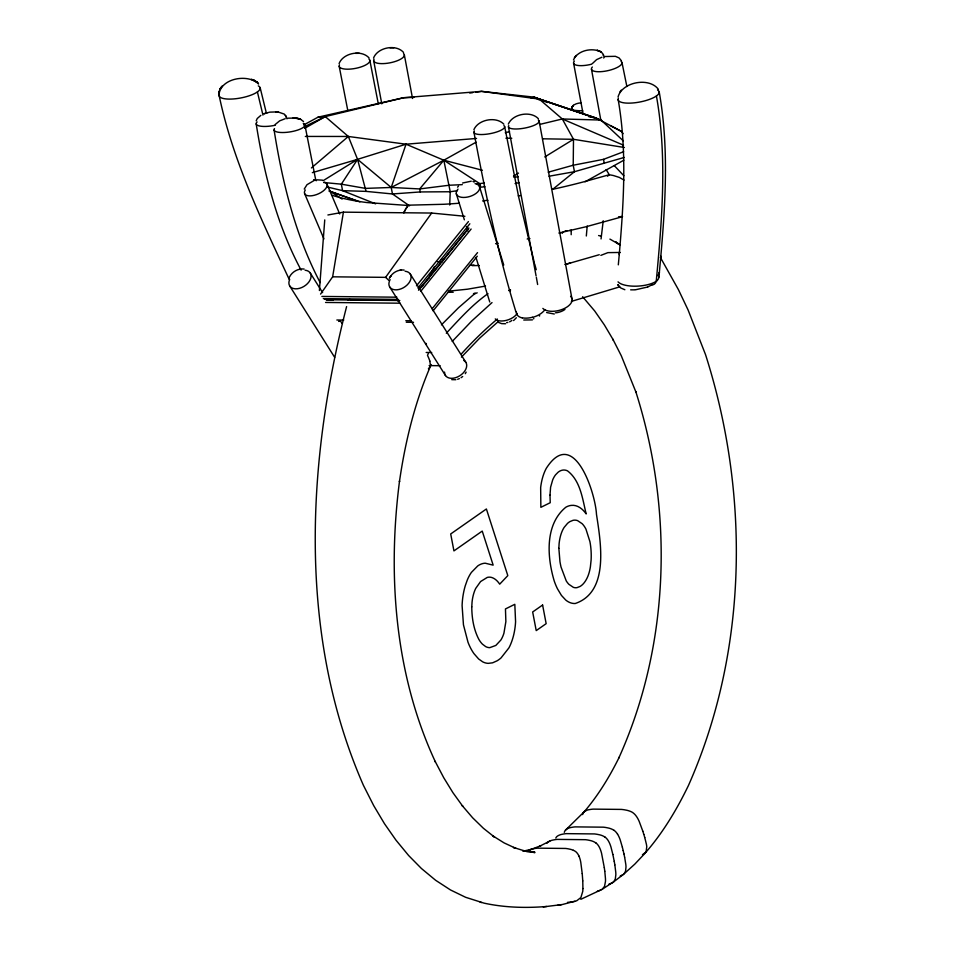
<?xml version="1.0" encoding="UTF-8"?>
<svg xmlns="http://www.w3.org/2000/svg" width="955" height="955" viewBox="0 0 955 955"><rect width="100%" height="100%" fill="white"/><g stroke="black" fill="none" stroke-linecap="round" stroke-linejoin="round"><path stroke-width="1.43" d="M571.186 234.703L571.197 230.239M303.618 125.01L318.027 117.178L403.69 97.72L481.535 91.358L533.964 97.135L539.229 99.093L562.304 118.981L573.501 139.299L573.215 165.227L574.456 171.709L552.623 189.388M582.92 888.544L582.765 880.928M449.698 205.015L450.235 191.752L443.824 160.225L406.03 144.205L348.336 136.47L305.337 136.434M219.017 94.545C220.677 78.107 248.049 73.451 258.578 83.945L256.346 81.545L258.113 83.264M219.065 92.659L219.173 91L218.982 92.969M659.022 277.117L659.368 272.366L659.189 274.252C664.74 213.765 669.944 152.191 659.213 91.943M319.4 290.523L324.748 219.913M619.246 254.603C623.663 203.152 627.172 150.842 618.172 99.654M586.322 235.992L587.206 226.037M618.315 264.845L619.425 252.741M660.669 257.981L660.848 256.107M603.226 220.76L601.053 238.941M618.04 97.016C622.003 81.927 649.197 76.818 658.401 89.352M320.57 294.104L332.638 276.819L343.418 212.153L431.66 213.049L464.906 216.284M373.548 58.028C377.571 47.428 395.967 43.751 403.547 52.43M571.591 108.894C571.985 104.298 577.345 103.212 581.082 102.818M339.085 63.591C343.096 52.955 361.468 49.314 369.06 57.945M346.605 306.579C306.567 462.411 297.554 635.147 363.425 785.344L373.703 805.614L384.483 823.711L395.979 840.161L408.668 855.561L421.43 868.501L435.647 880.295L450.533 889.976L465.646 897.306L483.97 903.12C504.491 907.608 525.799 908.193 546.678 906.486M473.871 129.737C478.169 119.447 496.17 116.044 503.858 124.198M508.335 124.09C512.704 113.824 530.825 110.505 538.393 118.742M403.87 213.013L404.144 212.117M476.533 138.439L406.03 144.205L391.228 187.466L392.469 193.96L409.54 205.85M571.782 107.784L573.382 105.313L572.081 106.924M573.477 59.926C577.715 50.138 592.434 47.332 601.268 52L597.126 50.233L601.161 51.845L603.512 54.662M288.732 278.836C290.738 272.545 297.578 268.212 304.12 269.035M304.239 189.066L306.997 184.697L314.302 180.4M404.192 212.117L404.574 211.079M256.215 120.796L257.253 118.504L260.894 115.328M404.335 211.771L404.896 210.398M431.171 364.583C414.971 401.792 405.242 441.52 399.453 481.607L399.536 480.938C387.36 575.34 394.857 674.851 435.42 761.959L435.134 761.35L443.717 777.68L452.945 792.698L462.781 806.307L462.268 805.686L472.618 817.767L483.421 828.295L494.642 837.201L492.613 835.732L504.109 842.907L515.879 848.374L513.456 847.455L525.381 851.168L522.946 850.619L534.979 852.576L530.873 852.015M428.27 353.601L427.494 355.332L428.568 357.707A59.735 33.186 25.3 0 1 429.834 361.109M404.705 210.9L405.624 209.05M428.64 278.478L434.477 266.529M389.282 278.347L390.953 275.816L390.022 276.974M465.288 373.68L466.147 372.14M405.672 209.05L408.525 205.17L443.908 204.275A222.312 66.85 -10.8 0 0 459.379 203.2M405.875 208.727L407.224 206.769M642.44 854.737L646.093 851.92L646.762 846.703A33.246 23.971 41.2 0 0 646.38 844.125L644.756 837.535M406.03 144.205L357.564 159.342L341.341 184.172L342.582 190.654L375.613 203.857M645.819 852.373L645.89 852.266C663.057 832.462 676.617 809.84 688.042 786.323L688.388 785.631C748.063 651.119 749.997 493.878 705.53 354.615L688.042 309.886L678.408 289.616L660.383 257.432M332.638 276.819L385.581 277.356L431.66 213.049M390.619 276.234C393.52 271.924 398.963 269.441 404.12 270.05M443.932 259.306L444.493 258.602M444.684 258.363L447.501 254.83M447.68 254.591L452.181 248.945M452.372 248.718L455.929 244.241M456.12 244.003L463.617 234.596M463.808 234.357L468.487 228.472M621.251 90.164L619.95 91.787M416.476 285.832L468.428 221.584M417.884 288.028L469.836 223.78M418.517 290.225L468.869 227.959M421.012 287.646L443.753 259.533L441.198 259.509M420.797 291.275L471.125 229.033M432.078 308.835L477.536 252.621M433.104 310.841L477.297 256.215M583.481 812.621C597.914 795.921 609.493 776.964 619.222 757.208L618.876 757.888C670.315 643.849 673.514 509.982 635.72 391.431L636.054 392.386L621.311 355.809L612.871 339.228L613.397 340.123L604.336 324.867L594.679 310.96L582.622 296.742M516.357 317.729L513.587 320.558M476.115 142.176L443.824 160.225L419.675 188.935L420.248 191.943L450.235 191.752L457.481 190.666M592.315 63.639L596.6 59.616L601.937 57.216M574.433 57.539L576.259 55.402M408.286 205.492L367.018 202.556A222.36 66.862 -10.8 0 1 332.125 195.274M446.295 333.2C459.379 319.28 472.283 304.645 488.005 293.663M452.228 341.436L471.579 321.155L492.028 302.58M461.444 357.122L479.697 338.118L498.307 321.501M457.564 187.156L458.472 186.165M275.195 124.52L279.684 120.831L285.127 118.742M586.06 810.592A12.713 9.168 41.2 0 0 584.054 811.929L565.754 829.895A12.713 9.825 50.2 0 1 567.855 828.474M645.234 853.066L634.812 864.12L623.412 874.434L620.261 875.974M441.437 324.843L458.46 307.796L473.202 294.976A17.118 12.821 -79.4 0 1 477.202 292.839M429.082 368.272L430.466 365.371L429.822 361.109M623.997 873.921L625.549 871.211L625.991 866.997A33.246 25.69 50.2 0 0 625.8 864.335L624.666 857.375M652.563 284.184L651.871 284.793M600.85 255.379L607.905 252.633L620.273 252.454M311.402 167.937L348.336 136.47L325.261 116.582L318.027 117.178L320.987 117.119M418.851 288.983L423.34 285.259M607.499 176.209L609.278 174.741L613.277 175.493L619.306 177.403L624.033 180.077M623.03 874.708L612.501 882.766L608.812 884.235M461.062 377.702L462.686 376.521M580.795 899.312L602.139 889.332L604.539 886.347L605.482 881.358A33.246 26.907 60.2 0 0 605.458 878.564L604.79 871.247M602.008 889.427L613.802 881.68L615.307 878.934L615.844 874.768A33.246 26.346 55 0 0 615.736 872.022L614.853 864.932M323.124 180.698L357.564 159.342L391.228 187.466L419.675 188.935L448.993 185.258L462.304 184.649M513.504 176.15L518.493 173.082M544.744 156.954L573.501 139.299L624.391 147.5M304.669 128.34L325.261 116.582L403.69 97.72L413.957 97.374M585.033 181.82L623.842 160.201M482.418 170.253L443.824 160.225L391.228 187.466L365.479 188.386L341.341 184.172L323.614 182.501M508.645 290.595L510.483 289.675M595.98 843.038A12.713 10.29 60.2 0 0 593.306 841.498A19.566 15.841 60.2 0 0 590.608 840.603L588.041 840.054A60.272 48.789 60.2 0 0 585.427 839.684L557.207 839.397A60.272 48.777 60.2 0 0 554.7 839.708L552.288 840.197A19.566 15.841 60.2 0 0 549.865 841.045L539.957 846.082L540.948 845.664L530.932 849.449M305.385 126.263L325.261 116.582M473.465 293.674L475.124 293.042M600.838 890.108L597.376 891.194M462.602 183.014L471.257 181.187M647.932 286.894L651.585 284.996A6.936 5.503 55 0 0 656.324 280.507C661.994 219.268 667.366 156.978 656.419 95.978M471.376 265.001L469.454 265.478M647.609 287.025L635.445 289.795M457.636 379.29L459.379 378.622M548.218 172.198L573.215 165.227L603.524 159.342L623.627 151.714M340.099 321.035L338.655 321.441M531.171 98.079L533.964 97.135L596.171 118.074L621.502 131.432L623.149 133.676M267.149 112.726L263.867 113.812L269.74 112.141L277.786 111.878L284.232 114.075L286.464 116.976M571.365 301.398L619.616 286.882M564.883 231.122L566.793 230.704M565.062 264.535L599.263 254.722M624.284 157.432L574.456 171.709L548.982 176.233M565.408 264.44L570.636 262.852M312.345 172.652L357.564 159.342L366.052 191.382L392.469 193.96L420.248 191.943M622.565 216.678L585.94 226.777L558.842 233.044M543.252 906.904L562.316 904.528L576.725 900.768L580.891 897.557L582.741 891.421A33.246 27.767 72.5 0 0 582.92 888.532M573.382 850.308A19.566 16.342 72.5 0 0 570.744 849.389L568.213 848.828A60.272 50.34 72.5 0 0 565.611 848.446L537.402 848.159A60.272 50.34 72.5 0 0 534.86 848.482L523.113 851.192M574.898 901.353L572.546 901.83A60.272 50.34 72.5 0 1 570.004 902.153L567.533 902.356M400.05 270.229L400.957 270.014M505.267 132.697L509.54 131.671M539.491 124.472L562.304 118.981L601.005 120.044L623.209 140.779M515.067 183.539L519.305 182.596M484.269 183.002L477.082 183.969M485.534 286.082L467.496 289.198L448.265 291.191M327.899 214.982L343.418 212.153M532.401 319.889L523.746 320.032M527.172 239.025L529.93 238.571M604.503 56.548L615.378 56.321L619.067 57.921L621.395 60.75M469.764 93.065L472.701 92.635M475.65 92.217L481.535 91.358L539.229 99.093L596.171 118.074L599.871 120.044M495.573 243.656L498.307 243.31M513.874 177.332L518.195 176.794M557.983 905.113L561.385 904.695M287.73 118.193L296.241 118.05L300.634 119.327L298.247 118.432L293.137 117.799L300.419 119.172L303.535 121.536M621.956 216.487L621.251 216.57A78.465 62.135 55.1 0 1 619.353 216.725L618.542 216.785M317.012 179.827L322.551 180.173M330.931 299.273L326.121 299.751L399.799 300.503M484.985 186.762L480.687 187.18L480.043 183.838L443.824 160.225M455.881 379.696L451.727 379.648M634.621 289.854L630.658 289.843M505.577 323.757L501.662 323.638L498.092 322.241M569.622 230.43L571.317 230.442M393.818 47.75L390.046 47.81M359.307 53.301L355.535 53.361M472.14 265.633L479.291 265.538M448.432 292.194L449.686 292.206M437.497 261.658L442.607 261.706M449.196 292.206L453.207 292.254M321.895 296.432L396.898 297.196M323.303 298.629L398.307 299.393M368.188 300.168L377.213 300.216A60.989 5.455 -2.6 0 0 381.176 300.204L381.964 300.192A32.1 2.877 -2.6 0 0 385.904 300.133M325.571 302.449L400.026 303.201M336.852 320.009L343.752 320.08M405.791 320.713L411.307 320.773M426.181 352.467L431.696 352.526M429.129 365.598L440.16 365.705M367.663 300.156L359.987 300.049M406.281 322.241L413.539 322.324M554.294 314.016L546.618 312.548M526.551 851.621L534.585 851.741L530.395 851.669M505.911 138.2L511.785 138.296M542.643 138.797L573.501 139.299M359.76 300.049L359.534 300.037A60.989 5.455 -2.6 0 1 356.108 299.954L356.108 299.954M366.052 191.382L342.582 190.654L326.98 186.917M324.676 299.178L333.295 300.324M588.853 116.737L596.171 118.074M598.594 235.527L601.077 236.183M473.608 181.581L472.988 181.414L474.647 181.856M624.857 289.735L620.774 287.956L618.028 284.948M480.067 902.081L481.535 902.571M539.229 99.093L601.005 120.044M359.951 201.851L329.009 190.964L357.122 200.992M313.658 179.659L316.463 180.686M547.49 102.507L533.964 97.135L539.145 99.869M562.304 118.981L623.508 145.184M609.911 239.096L619.962 244.874L615.796 241.985L618.876 244.134M610.985 125.941L621.502 131.432M329.976 191.251L340.565 198.079M341.353 198.58L342.129 199.082M385.581 277.356L388.828 280.34M614.244 165.597L623.83 175.732M606.115 169.56L609.278 174.741L584.627 181.593A222.312 66.85 -10.8 0 1 552.873 189.257M285.45 115.412L286.428 116.904M410.244 274.001L465.813 362.255M389.759 287.049L445.519 375.601M310.244 272.987L322.611 292.624M340.446 320.964L342.033 323.482M289.759 286.034L334.656 357.337M617.909 284.733L618.673 286.046M301.123 270.146C276.866 224.831 264.213 174.395 256.191 123.911M425.93 343.334L426.467 344.349M320.152 282.573C295.274 235.181 282.441 182.62 274.097 130.059M288.983 278.896C261.384 219.686 232.566 159.974 219.161 95.607M326.944 184.088L339.705 213.98M304.621 193.638L323.936 238.905M348.336 136.47L357.564 159.342M642.811 831.172L639.205 821.455A33.282 23.994 41.2 0 0 638 818.948L637.654 818.328A18.133 13.072 41.2 0 0 636.102 815.94A10.589 7.64 41.2 0 0 632.389 812.359A12.713 9.168 41.2 0 0 629.5 811.046A19.566 14.11 41.2 0 0 626.695 810.234L624.057 809.733A60.272 43.464 41.2 0 0 621.395 809.41L593.174 809.124A60.272 43.464 41.2 0 0 590.715 809.398L588.364 809.828A19.566 14.11 41.2 0 0 586.048 810.58M642.834 831.256L643.801 834.336M479.458 186.5L503.739 265.024M456.287 193.686L464.357 219.817M466.41 226.442L467.866 231.158M476.091 257.778L489.76 302.007M643.837 834.419L644.744 837.475M515.891 311.736C497.877 252.932 485.224 192.671 473.943 132.268M262.959 115.101L257.408 91.931M534.681 263.962L536.233 269.716M266.242 112.606L260.202 87.896M542.858 308.405A15.65 8.225 -13.8 0 0 560.979 309.862A15.65 8.225 -13.8 0 0 572.021 298.796L571.329 297.256A16.068 8.5 -14.2 0 0 570.577 296.337M534.287 262.529L518.816 197.637L504.67 126.693M622.302 847.025L620.284 840.137A33.282 25.713 50.2 0 0 619.234 837.38L618.888 836.628A18.133 14.015 50.2 0 0 617.551 834.157M622.362 847.228L623.149 850.463M623.173 850.559L623.925 853.854M315.723 179.982L304.872 124.83M623.949 853.937L624.63 857.184M612.859 854.486L610.997 847.145A33.282 26.37 55 0 0 610.054 844.399L609.779 843.719A18.133 14.373 55 0 0 608.478 841.092A10.589 8.392 55 0 0 605.16 837.165M612.871 854.522L614.208 861.279M621.991 62.564L626.886 86.523M591.467 69.202L600.85 120.258M573.597 63.209L583.219 114.445M378.264 103.641L369.836 60.296M347.632 109.706L339.204 66.361M404.359 54.936L412.536 98.484M373.668 60.631L381.785 103.856M603.524 159.342L604.169 162.744M539.133 120.999L571.961 298.808M508.466 126.872L536.077 275.911M536.352 277.368L537.641 284.506M614.232 861.374L614.829 864.8M604.288 867.594L601.555 853.245A33.282 26.931 60.2 0 0 600.683 850.368L600.385 849.568A18.133 14.671 60.2 0 0 599.215 846.99A10.589 8.571 60.2 0 0 596.015 842.979M604.3 867.689L604.79 871.175M582.216 873.574L580.783 862.353A33.282 27.791 72.5 0 0 580.139 859.464L579.888 858.64A18.133 15.137 72.5 0 0 578.897 855.978M582.228 873.67L582.765 880.856M657.876 275.171A21.177 7.819 -3.9 0 1 657.064 280.579M657.136 280.615A21.177 7.819 -3.9 0 1 636.639 286.166A21.177 7.819 -3.9 0 1 618.052 281.868M657.518 90.045A20.891 6.279 -10.8 0 1 641.02 101.767A20.891 6.279 -10.8 0 1 618.398 98.222M258.292 85.878A20.891 6.279 -10.8 0 1 242.272 97.661A20.891 6.279 -10.8 0 1 219.387 94.175M520.403 195.524A222.312 66.85 -10.8 0 1 518.231 195.894M487.945 200.287A222.312 66.85 -10.8 0 1 482.597 200.932M603.047 55.163A15.614 4.906 -12.4 0 1 603.715 58.028M591.575 64.2A15.614 4.906 -12.4 0 1 574.397 61.013M621.096 61.347A15.614 4.906 -12.4 0 1 606.747 70.897A15.614 4.906 -12.4 0 1 592.351 67.017M538.262 119.972A15.614 4.25 -10.6 0 1 524.796 128.066A15.614 4.25 -10.6 0 1 508.776 125.618M564.966 309.42A8.667 3.736 -17.5 0 1 555.428 312.822M503.882 125.583A15.614 4.25 -10.6 0 1 489.915 133.688A15.614 4.25 -10.6 0 1 474.396 131.014M539.742 315.735A8.679 4.226 -17.2 0 1 539.384 316.033M533.893 318.683A8.679 4.226 -17.2 0 1 533.379 318.815M544.947 309.587A15.638 8.726 -17.4 0 1 532.58 317.382M532.556 317.215A15.937 8.822 -18.7 0 1 522.337 317.812M522.218 317.931A15.698 8.786 -19 0 1 516.249 311.617M303.248 123.362A15.614 4.489 -9.2 0 1 291.263 131.695A15.614 4.489 -9.2 0 1 274.479 128.615M275.41 125.201A15.614 4.489 -9.2 0 1 260.13 126.108A15.614 4.489 -9.2 0 1 257.11 121.954M286.118 117.692A15.614 4.489 -9.2 0 1 287.001 118.838M368.928 59.031A15.614 5.145 -11 0 1 355.69 68.342A15.614 5.145 -11 0 1 339.479 64.868M403.523 53.576A15.614 5.145 -11 0 1 389.783 62.863A15.614 5.145 -11 0 1 374.074 59.15M546.964 843.301A10.589 8.571 60.2 0 1 547.609 842.477A12.713 10.29 60.2 0 1 549.877 841.057M529.93 849.866A19.566 16.342 72.5 0 1 532.424 849.007M527.626 851.418A12.713 10.612 72.5 0 1 529.941 849.878M578.885 855.99A10.589 8.846 72.5 0 0 575.984 851.848A12.713 10.612 72.5 0 0 573.37 850.32M397.531 300.574A21.022 11.938 26.1 0 1 398.426 301.314M392.254 299.894A14.552 1.301 -2.6 0 1 388.243 300.073M355.475 299.93A32.1 2.877 -2.6 0 1 352.55 299.798L351.165 299.703A14.552 1.301 -2.6 0 1 349.279 299.452M348.277 300.348A21.022 11.938 26.1 0 1 348.3 300.073M555.81 837.989A10.589 8.392 55 0 1 556.741 836.676A12.713 10.075 55 0 1 558.962 835.279A19.566 15.507 55 0 1 561.361 834.443L563.748 833.954A60.272 47.762 55 0 1 566.243 833.643L594.464 833.93A60.272 47.774 55 0 1 597.09 834.3L599.668 834.825A19.566 15.507 55 0 1 602.402 835.709A12.713 10.075 55 0 1 605.112 837.225M614.053 830.384A12.713 9.825 50.2 0 0 611.296 828.916A19.566 15.125 50.2 0 0 608.538 828.045L605.936 827.519A60.272 46.58 50.2 0 0 603.297 827.173L575.089 826.887A60.272 46.58 50.2 0 0 572.594 827.185L570.219 827.651A19.566 15.125 50.2 0 0 567.843 828.451M614.089 830.325A10.589 8.177 50.2 0 1 617.527 834.169M564.286 832.33A10.589 8.177 50.2 0 1 565.682 829.823M582.657 814.591A10.589 7.628 41.2 0 1 583.983 811.869M562.173 233.402A17.118 4.393 84.4 0 1 563.498 231.898M471.269 265.251A326.312 251.953 85.8 0 1 474.002 265.001M461.528 353.744A332.101 223.112 -70 0 1 497.364 319.018M510.424 290.786A8.141 7.652 18.7 0 1 510.448 290.439M429.093 368.284A14.349 7.974 25.3 0 1 428.377 368.821M405.099 271.244A12.14 7.95 -32.2 0 1 409.874 281.462A12.14 7.95 -32.2 0 1 394.893 289.807A12.14 7.95 -32.2 0 1 390.118 279.576M463.784 360.417A12.14 8.034 -32.9 0 1 459.522 375.924A12.14 8.034 -32.9 0 1 444.541 372.08M305.099 270.229A12.14 7.95 -32.2 0 1 310.017 280.173A12.14 7.95 -32.2 0 1 295.501 288.828A12.14 7.95 -32.2 0 1 289.699 279.397M582.741 110.828A12.14 1.433 0.2 0 1 572.403 108.834M475.101 183.635A12.14 6.351 -17.2 0 1 477.524 192.134A12.14 6.351 -17.2 0 1 461.432 197.291A12.14 6.351 -17.2 0 1 458.006 189.114M511.868 320.402A5.145 2.614 -21.1 0 1 509.576 321.835M507.845 322.408A5.145 2.614 -21.1 0 1 506.616 322.599M517.168 313.324A12.14 6.267 -18.9 0 1 506.401 320.355A12.14 6.267 -18.9 0 1 495.275 318.91M324.425 182.166A12.14 5.611 -23.1 0 1 324.437 189.95A12.14 5.611 -23.1 0 1 309.826 195.894A12.14 5.611 -23.1 0 1 305.278 189.95M549.996 495.156L550.223 502.712L540.864 507.332L540.661 487.539A37.424 19.852 -89.4 0 1 546.296 468.32C573.454 425.978 595.252 491.861 596.469 514.256C600.576 541.652 609.803 591.778 575.268 603.5A43.094 22.86 -89.4 0 1 570.398 602.76A41.805 22.18 -89.4 0 1 565.742 600.05L561.445 595.419L557.517 588.889A56.094 29.76 -89.4 0 1 554.258 581.07C547.108 557.278 544.66 524.57 565.802 507.248A43.19 22.92 -89.4 0 1 571.209 505.398C577.477 504.586 582.837 509.087 586.167 513.933C582.49 499.035 580.568 480.843 567.497 470.851A27.659 14.671 -89.4 0 0 559.785 471.113A30.512 16.187 -89.4 0 0 558.018 472.319L555.583 474.802A23.529 12.487 -89.4 0 0 552.659 479.971L550.593 487.205L549.996 495.156M558.854 548.313L559.964 561.719A58.064 30.799 -89.4 0 0 561.051 567.115L566.231 580.867A29.414 15.602 -89.4 0 0 568.941 584.365L573.334 587.325A25.152 13.346 -89.4 0 0 577.059 587.623L580.091 586.43A29.259 15.519 -89.4 0 0 587.886 576.271A28.71 15.232 -89.4 0 0 590.405 566.745L591.109 560.024A42.032 22.299 -89.4 0 0 589.939 541.676L585.952 529.13A28.901 15.328 -89.4 0 0 582.108 523.662L577.608 520.642A28.053 14.886 -89.4 0 0 573 520.332L569.872 521.633A36.577 19.398 -89.4 0 0 567.509 523.4L564.119 527.435A26.048 13.824 -89.4 0 0 561.098 533.964L560.704 535.23A28.614 15.185 -89.4 0 0 559.737 539.324A27.85 14.779 -89.4 0 0 559.105 543.705L558.854 548.313M471.77 606.855C471.842 617.969 473.632 629.429 478.849 639.361A32.47 17.226 -89.4 0 0 482.454 644.171L485.653 646.583A28.364 15.041 -89.4 0 0 489.784 647.645L495.836 645.437L500.85 640.053A25.964 13.776 -89.4 0 0 503.93 633.213L505.864 621.645L505.458 608.944L514.817 604.312L515.581 621.789A41.948 22.252 -89.4 0 1 513.933 633.857A44.049 23.374 -89.4 0 1 512.954 637.689A42.235 22.407 -89.4 0 1 508.92 647.884L501.029 657.935A66.337 35.192 -89.4 0 1 497.089 660.812L492.601 662.818L488.256 663.355A43.584 23.123 -89.4 0 1 482.669 661.827L478.634 658.974L473.978 653.65A53.11 28.173 -89.4 0 1 468.01 642.261L463.45 624.821L462.101 605.601A44.766 23.756 -89.4 0 1 463.271 594.285L463.688 592.076A49.278 26.143 -89.4 0 1 465.276 585.737L467.258 580.103A41.137 21.822 -89.4 0 1 471.4 572.403L477.763 565.909A43.118 22.872 -89.4 0 1 485.2 563.199L493.162 565.145L482.239 531.087L453.935 550.904L450.7 533.964L486.393 508.979L507.809 575.614L499.704 584.162A32.983 17.5 -89.4 0 0 492.183 577.644A28.304 15.017 -89.4 0 0 487.253 577.429L480.58 581.559L475.721 588.399A27.038 14.349 -89.4 0 0 473.394 594.738A28.614 15.185 -89.4 0 0 472.057 602.116L471.77 606.855M220.939 87.633L219.829 89.197L222.133 86.117L220.939 87.633M542.607 605.028L532.663 611.976L536.221 630.61L546.153 623.663L542.607 605.028M275.709 111.759L278.227 111.95L275.709 111.759M254.997 80.781L251.38 79.289L257.038 82.178L254.066 80.22L254.997 80.781"/></g></svg>
